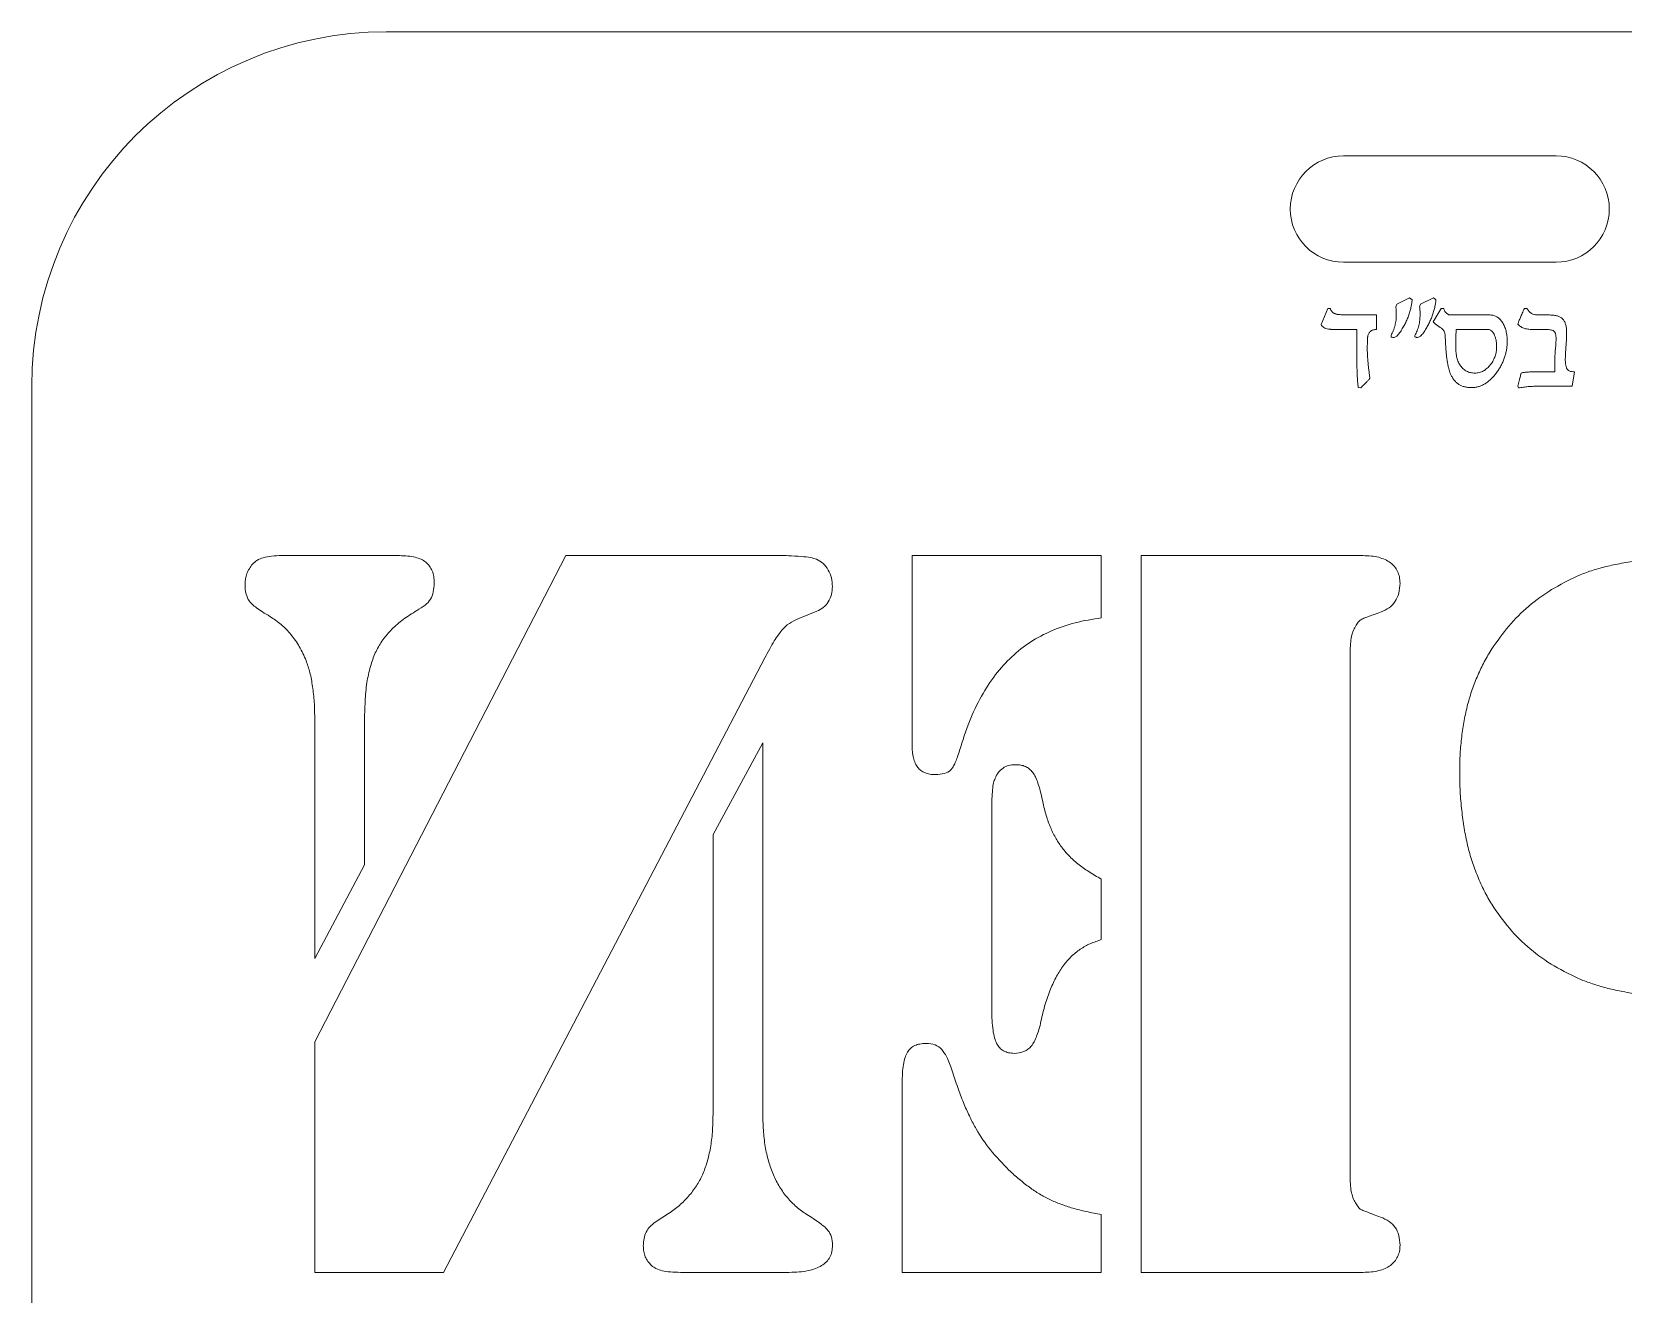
# Model space of a CAD drawing. Header units: inches. Extents: x -4 to 0, y -0.57 to 2.5.
# Drawn here: x -4 to -1.755, y 0.719 to 2.5 of the extents above; entities that cross this region are included whole.
import ezdxf

# ---------------------------------------------------------------- set-up
doc = ezdxf.new("R2010")
doc.units = ezdxf.units.IN
doc.header["$MEASUREMENT"] = 0

msp = doc.modelspace()

# ---------------------------------------------------------------- linework, layer by layer
at = {"color": 1, "linetype": 'Continuous', "lineweight": 5}
for p, q in [((-0.5, 2.5), (-3.5, 2.5)), ((-1.85, 2.325), (-2.15, 2.325)), ((-2.15, 2.175), (-1.85, 2.175)), ((-4, 2), (-4, 0.5)), ((-3.4816, 1.7611), (-3.6475, 1.7611)), ((-3.247, 1.7611), (-3.601, 1.075)), ((-2.9559, 1.7611), (-3.247, 1.7611)), ((-2.4915, 1.7611), (-2.7584, 1.7611)), ((-2.7584, 1.7611), (-2.7584, 1.495)), ((-2.4915, 1.6732), (-2.4915, 1.7611)), ((-2.4354, 1.7611), (-2.4354, 0.75)), ((-2.1224, 1.7611), (-2.4354, 1.7611)), ((-2.9181, 1.6723), (-2.8927, 1.6826)), ((-3.4193, 0.75), (-2.9662, 1.6168)), ((-2.1404, 0.8841), (-2.1404, 1.6244)), ((-3.601, 1.5294), (-3.601, 1.1928)), ((-3.5308, 1.3249), (-3.5308, 1.5294)), ((-2.969, 1.4972), (-3.0392, 1.3675)), ((-2.969, 0.9725), (-2.969, 1.4972)), ((-2.646, 1.4022), (-2.646, 1.1215)), ((-3.0392, 1.3675), (-3.0392, 0.9725)), ((-3.601, 1.1928), (-3.5308, 1.3249)), ((-2.4915, 1.2194), (-2.4915, 1.3047)), ((-3.601, 1.075), (-3.601, 0.75)), ((-2.7724, 1.0171), (-2.7724, 0.75)), ((-3.1018, 0.8332), (-3.1209, 0.8207)), ((-2.4915, 0.75), (-2.4915, 0.8316)), ((-3.601, 0.75), (-3.4193, 0.75)), ((-3.0851, 0.75), (-2.9317, 0.75)), ((-2.7724, 0.75), (-2.4915, 0.75)), ((-2.4354, 0.75), (-2.1224, 0.75))]:
    msp.add_line(p, q, dxfattribs=at)
at = {"color": 2, "linetype": 'Continuous', "lineweight": 5}
for p, q in [((-2.0761, 2.1119), (-2.0746, 2.1158)), ((-2.0746, 2.1158), (-2.0568, 2.1248)), ((-2.0425, 2.1119), (-2.0411, 2.1158)), ((-2.0411, 2.1158), (-2.0232, 2.1248)), ((-2.1816, 2.0871), (-2.1722, 2.1099)), ((-2.1722, 2.1099), (-2.1685, 2.1099)), ((-2.1373, 2.1006), (-2.1033, 2.1006)), ((-2.1033, 2.1006), (-2.1033, 2.0801)), ((-2.0233, 2.0908), (-2.0121, 2.1099)), ((-2.0121, 2.1099), (-2.0084, 2.1099)), ((-1.9992, 2.1006), (-1.9431, 2.1006)), ((-1.8948, 2.1099), (-1.8911, 2.1099)), ((-1.8753, 2.1006), (-1.8592, 2.1006)), ((-2.1313, 2.0801), (-2.1572, 2.0801)), ((-2.1313, 2.0557), (-2.1313, 2.0801)), ((-2.0829, 2.0697), (-2.0829, 2.0717)), ((-2.0493, 2.0697), (-2.0493, 2.0717)), ((-2.0059, 2.0609), (-2.0065, 2.0725)), ((-1.9459, 2.0801), (-1.9908, 2.0801)), ((-1.8665, 2.0801), (-1.8833, 2.0801)), ((-1.8749, 2.0205), (-1.852, 2.0205)), ((-1.852, 2.0205), (-1.852, 2.0365)), ((-1.824, 2.0205), (-1.8273, 2)), ((-2.1255, 1.998), (-2.1291, 1.9981)), ((-1.9033, 1.9977), (-1.9041, 2)), ((-1.8273, 2), (-1.8772, 2))]:
    msp.add_line(p, q, dxfattribs=at)
at = {"color": 1, "linetype": 'Continuous', "lineweight": 5}
for centre, radius, start, end in [((-3.5, 2), 0.5, 90, 180), ((-2.15, 2.25), 0.075, 90, 270), ((-1.85, 2.25), 0.075, 270, 90)]:
    msp.add_arc(centre, radius, start, end, dxfattribs=at)
at = {"color": 2, "linetype": 'Continuous', "lineweight": 5}
for points, knots in [([(-2.0754, 2.101), (-2.0754, 2.1022), (-2.0754, 2.1043), (-2.0756, 2.1072), (-2.0757, 2.1097), (-2.076, 2.1112), (-2.0761, 2.1119)], [0, 0, 0, 0, 0.309251, 0.578833, 0.808856, 1, 1, 1, 1]), ([(-2.0531, 2.1221), (-2.0533, 2.12), (-2.0538, 2.1159), (-2.055, 2.1098), (-2.0567, 2.1037), (-2.0588, 2.0976), (-2.0613, 2.0916), (-2.0644, 2.0857), (-2.0678, 2.0798), (-2.0704, 2.0759), (-2.0717, 2.074)], [0, 0, 0, 0, 0.119203, 0.238655, 0.358949, 0.48172, 0.606666, 0.734133, 0.865101, 1, 1, 1, 1]), ([(-2.0568, 2.1248), (-2.0566, 2.1246), (-2.0561, 2.1242), (-2.0553, 2.1236), (-2.0542, 2.1229), (-2.0535, 2.1224), (-2.0531, 2.1221)], [0, 0, 0, 0, 0.180496, 0.406457, 0.677898, 1, 1, 1, 1]), ([(-2.0419, 2.101), (-2.0419, 2.1022), (-2.0419, 2.1043), (-2.042, 2.1072), (-2.0422, 2.1097), (-2.0424, 2.1112), (-2.0425, 2.1119)], [0, 0, 0, 0, 0.30946, 0.579104, 0.809081, 1, 1, 1, 1]), ([(-2.0196, 2.1221), (-2.0198, 2.12), (-2.0202, 2.1159), (-2.0215, 2.1098), (-2.0232, 2.1037), (-2.0253, 2.0976), (-2.0279, 2.0916), (-2.0308, 2.0857), (-2.0343, 2.0798), (-2.0369, 2.0759), (-2.0382, 2.074)], [0, 0, 0, 0, 0.119215, 0.238679, 0.359135, 0.481918, 0.606877, 0.734106, 0.865087, 1, 1, 1, 1]), ([(-2.0232, 2.1248), (-2.0227, 2.1244), (-2.0215, 2.1235), (-2.0203, 2.1226), (-2.0196, 2.1221)], [0, 0, 0, 0, 0.4045984, 1, 1, 1, 1]), ([(-2.1685, 2.1099), (-2.1684, 2.1093), (-2.1681, 2.1083), (-2.1674, 2.1069), (-2.1666, 2.1057), (-2.1656, 2.1046), (-2.1644, 2.1036), (-2.1631, 2.1028), (-2.1616, 2.1022), (-2.1606, 2.1019), (-2.16, 2.1017)], [0, 0, 0, 0, 0.130421, 0.255139, 0.375375, 0.493119, 0.612828, 0.735795, 0.862868, 1, 1, 1, 1]), ([(-2.16, 2.1017), (-2.1596, 2.1016), (-2.1585, 2.1014), (-2.1567, 2.1012), (-2.1545, 2.101), (-2.1518, 2.1008), (-2.1488, 2.1007), (-2.1453, 2.1006), (-2.1414, 2.1006), (-2.1387, 2.1006), (-2.1373, 2.1006)], [0, 0, 0, 0, 0.062603, 0.142423, 0.241143, 0.356312, 0.490476, 0.642466, 0.812303, 1, 1, 1, 1]), ([(-2.0829, 2.0717), (-2.0823, 2.0728), (-2.0811, 2.075), (-2.0796, 2.0784), (-2.0783, 2.0819), (-2.0772, 2.0855), (-2.0764, 2.0893), (-2.0758, 2.0931), (-2.0755, 2.0971), (-2.0754, 2.0997), (-2.0754, 2.101)], [0, 0, 0, 0, 0.122358, 0.243966, 0.366254, 0.488892, 0.61334, 0.740145, 0.868873, 1, 1, 1, 1]), ([(-2.0493, 2.0717), (-2.0487, 2.0728), (-2.0476, 2.075), (-2.046, 2.0784), (-2.0448, 2.0819), (-2.0437, 2.0855), (-2.0429, 2.0893), (-2.0423, 2.0931), (-2.042, 2.0971), (-2.0419, 2.0997), (-2.0419, 2.101)], [0, 0, 0, 0, 0.122358, 0.243966, 0.366254, 0.488892, 0.61334, 0.740145, 0.868873, 1, 1, 1, 1]), ([(-2.0175, 2.0857), (-2.0181, 2.0861), (-2.0193, 2.0869), (-2.0208, 2.0882), (-2.0222, 2.0894), (-2.0229, 2.0904), (-2.0233, 2.0908)], [0, 0, 0, 0, 0.286289, 0.5458, 0.782954, 1, 1, 1, 1]), ([(-2.0084, 2.1099), (-2.0083, 2.1092), (-2.0081, 2.108), (-2.0073, 2.1062), (-2.0062, 2.1045), (-2.0052, 2.1036), (-2.0047, 2.1031)], [0, 0, 0, 0, 0.239985, 0.479546, 0.728968, 1, 1, 1, 1]), ([(-2.0047, 2.1031), (-2.0042, 2.1027), (-2.0033, 2.102), (-2.0019, 2.1012), (-2.0005, 2.1007), (-1.9996, 2.1006), (-1.9992, 2.1006)], [0, 0, 0, 0, 0.296959, 0.559723, 0.790018, 1, 1, 1, 1]), ([(-1.9431, 2.1006), (-1.9423, 2.1005), (-1.9406, 2.1005), (-1.9381, 2.0999), (-1.9357, 2.0991), (-1.9334, 2.0979), (-1.9313, 2.0964), (-1.9293, 2.0946), (-1.9274, 2.0924), (-1.9257, 2.0899), (-1.9241, 2.0872), (-1.9228, 2.0843), (-1.9216, 2.0813), (-1.9206, 2.078), (-1.9199, 2.0746), (-1.9194, 2.071), (-1.9191, 2.0673), (-1.919, 2.0647), (-1.919, 2.0634)], [0, 0, 0, 0, 0.052939, 0.103802, 0.154665, 0.206161, 0.258525, 0.313539, 0.371993, 0.43374, 0.498375, 0.563414, 0.630097, 0.698823, 0.769827, 0.843602, 0.920439, 1, 1, 1, 1]), ([(-1.9041, 2.0878), (-1.9038, 2.0885), (-1.9033, 2.0899), (-1.9024, 2.0921), (-1.9014, 2.0945), (-1.9003, 2.0972), (-1.8991, 2.1), (-1.8977, 2.1031), (-1.8963, 2.1064), (-1.8953, 2.1087), (-1.8948, 2.1099)], [0, 0, 0, 0, 0.089018, 0.188882, 0.298011, 0.417994, 0.547718, 0.688307, 0.839278, 1, 1, 1, 1]), ([(-1.8833, 2.0801), (-1.8844, 2.0801), (-1.8867, 2.0801), (-1.89, 2.0805), (-1.893, 2.0811), (-1.8957, 2.082), (-1.8983, 2.083), (-1.9005, 2.0844), (-1.9025, 2.0859), (-1.9036, 2.0872), (-1.9041, 2.0878)], [0, 0, 0, 0, 0.153145, 0.295772, 0.428744, 0.553181, 0.670448, 0.782824, 0.891677, 1, 1, 1, 1]), ([(-1.8911, 2.1099), (-1.8907, 2.1091), (-1.8899, 2.1077), (-1.8884, 2.1058), (-1.8867, 2.1041), (-1.8848, 2.1028), (-1.8827, 2.1018), (-1.8804, 2.1011), (-1.8779, 2.1006), (-1.8762, 2.1006), (-1.8753, 2.1006)], [0, 0, 0, 0, 0.130653, 0.254792, 0.373807, 0.491362, 0.610301, 0.733372, 0.863062, 1, 1, 1, 1]), ([(-1.8592, 2.1006), (-1.8582, 2.1005), (-1.8562, 2.1005), (-1.8533, 2.1003), (-1.8507, 2.0998), (-1.8483, 2.0993), (-1.8462, 2.0985), (-1.8442, 2.0976), (-1.8425, 2.0966), (-1.8415, 2.0957), (-1.8411, 2.0953)], [0, 0, 0, 0, 0.159252, 0.306915, 0.44394, 0.570348, 0.688139, 0.797645, 0.900962, 1, 1, 1, 1]), ([(-1.8411, 2.0953), (-1.8406, 2.0948), (-1.8396, 2.0937), (-1.8384, 2.0919), (-1.8374, 2.0898), (-1.8366, 2.0874), (-1.836, 2.0848), (-1.8356, 2.082), (-1.8352, 2.0789), (-1.8352, 2.0767), (-1.8352, 2.0756)], [0, 0, 0, 0, 0.097823, 0.201623, 0.310332, 0.427842, 0.554445, 0.691353, 0.839757, 1, 1, 1, 1]), ([(-2.1712, 2.0807), (-2.1724, 2.0809), (-2.1747, 2.0814), (-2.1776, 2.0828), (-2.18, 2.0846), (-2.1811, 2.0863), (-2.1816, 2.0871)], [0, 0, 0, 0, 0.290029, 0.542531, 0.775002, 1, 1, 1, 1]), ([(-2.1572, 2.0801), (-2.1581, 2.0801), (-2.1597, 2.0801), (-2.162, 2.0801), (-2.1641, 2.0802), (-2.166, 2.0802), (-2.1676, 2.0803), (-2.169, 2.0804), (-2.1702, 2.0805), (-2.1709, 2.0806), (-2.1712, 2.0807)], [0, 0, 0, 0, 0.182262, 0.347968, 0.497149, 0.629768, 0.747988, 0.847598, 0.932919, 1, 1, 1, 1]), ([(-2.1155, 2.0716), (-2.1155, 2.0712), (-2.1157, 2.0705), (-2.1159, 2.0691), (-2.116, 2.0675), (-2.1162, 2.0655), (-2.1162, 2.0632), (-2.1163, 2.0606), (-2.1163, 2.0576), (-2.1164, 2.0556), (-2.1164, 2.0545)], [0, 0, 0, 0, 0.060523, 0.139422, 0.236445, 0.352061, 0.486115, 0.638809, 0.810079, 1, 1, 1, 1]), ([(-2.1033, 2.0801), (-2.1041, 2.08), (-2.1056, 2.08), (-2.1077, 2.0796), (-2.1096, 2.079), (-2.1113, 2.078), (-2.1127, 2.0768), (-2.1139, 2.0753), (-2.1148, 2.0735), (-2.1152, 2.0722), (-2.1155, 2.0716)], [0, 0, 0, 0, 0.14495, 0.277256, 0.400236, 0.515305, 0.630841, 0.746631, 0.869598, 1, 1, 1, 1]), ([(-2.0794, 2.0689), (-2.08, 2.0689), (-2.0812, 2.069), (-2.0823, 2.0695), (-2.0829, 2.0697)], [0, 0, 0, 0, 0.504078, 1, 1, 1, 1]), ([(-2.0717, 2.074), (-2.0724, 2.0732), (-2.0736, 2.0718), (-2.0756, 2.0702), (-2.0775, 2.0691), (-2.0788, 2.069), (-2.0794, 2.0689)], [0, 0, 0, 0, 0.322249, 0.587687, 0.810524, 1, 1, 1, 1]), ([(-2.0459, 2.0689), (-2.0465, 2.0689), (-2.0477, 2.069), (-2.0488, 2.0695), (-2.0493, 2.0697)], [0, 0, 0, 0, 0.4919776, 1, 1, 1, 1]), ([(-2.0382, 2.074), (-2.0389, 2.0732), (-2.0401, 2.0718), (-2.0421, 2.0702), (-2.044, 2.0691), (-2.0453, 2.069), (-2.0459, 2.0689)], [0, 0, 0, 0, 0.3236666, 0.5885489, 0.8109198, 1, 1, 1, 1]), ([(-2.0109, 2.0812), (-2.012, 2.082), (-2.0142, 2.0835), (-2.0164, 2.0849), (-2.0175, 2.0857)], [0, 0, 0, 0, 0.497996, 1, 1, 1, 1]), ([(-2.0065, 2.0725), (-2.0067, 2.0734), (-2.007, 2.0752), (-2.008, 2.0777), (-2.0092, 2.0797), (-2.0104, 2.0807), (-2.0109, 2.0812)], [0, 0, 0, 0, 0.285945, 0.542073, 0.777748, 1, 1, 1, 1]), ([(-1.9908, 2.0801), (-1.9909, 2.0793), (-1.991, 2.0777), (-1.9912, 2.0752), (-1.9913, 2.0724), (-1.9914, 2.0694), (-1.9915, 2.0662), (-1.9916, 2.0627), (-1.9916, 2.059), (-1.9916, 2.0564), (-1.9916, 2.0551)], [0, 0, 0, 0, 0.092464, 0.194061, 0.304971, 0.425145, 0.554603, 0.69336, 0.842609, 1, 1, 1, 1]), ([(-1.9376, 2.0733), (-1.9381, 2.0744), (-1.9392, 2.0762), (-1.9412, 2.0784), (-1.9434, 2.0798), (-1.9451, 2.08), (-1.9459, 2.0801)], [0, 0, 0, 0, 0.308883, 0.565862, 0.789259, 1, 1, 1, 1]), ([(-1.9339, 2.0553), (-1.9339, 2.0571), (-1.934, 2.0604), (-1.9347, 2.0652), (-1.9358, 2.0695), (-1.937, 2.0721), (-1.9376, 2.0733)], [0, 0, 0, 0, 0.282688, 0.5409587, 0.7799789, 1, 1, 1, 1]), ([(-1.8548, 2.0788), (-1.8554, 2.079), (-1.8567, 2.0795), (-1.8593, 2.0798), (-1.8626, 2.08), (-1.8651, 2.0801), (-1.8665, 2.0801)], [0, 0, 0, 0, 0.1515616, 0.3668112, 0.6491274, 1, 1, 1, 1]), ([(-1.8501, 2.0682), (-1.8501, 2.0688), (-1.8502, 2.0701), (-1.8503, 2.0719), (-1.8507, 2.0735), (-1.8512, 2.075), (-1.8519, 2.0762), (-1.8527, 2.0773), (-1.8537, 2.0781), (-1.8545, 2.0786), (-1.8548, 2.0788)], [0, 0, 0, 0, 0.161597, 0.309728, 0.446215, 0.570147, 0.683833, 0.790246, 0.894545, 1, 1, 1, 1]), ([(-1.851, 2.0523), (-1.8509, 2.0538), (-1.8506, 2.0567), (-1.8503, 2.0608), (-1.8501, 2.0646), (-1.8501, 2.067), (-1.8501, 2.0682)], [0, 0, 0, 0, 0.281316, 0.541964, 0.782078, 1, 1, 1, 1]), ([(-1.8352, 2.0756), (-1.8352, 2.0743), (-1.8352, 2.0716), (-1.8354, 2.0671), (-1.8357, 2.0619), (-1.8361, 2.0562), (-1.8365, 2.0505), (-1.8368, 2.0455), (-1.837, 2.0413), (-1.8371, 2.0388), (-1.8371, 2.0377)], [0, 0, 0, 0, 0.0981867, 0.2163927, 0.3538979, 0.5122622, 0.668331, 0.8020074, 0.9125497, 1, 1, 1, 1]), ([(-2.1291, 1.9981), (-2.1293, 1.9995), (-2.1297, 2.0026), (-2.1301, 2.0076), (-2.1305, 2.0136), (-2.1307, 2.0203), (-2.131, 2.0279), (-2.1311, 2.0364), (-2.1313, 2.0458), (-2.1313, 2.0523), (-2.1313, 2.0557)], [0, 0, 0, 0, 0.073271, 0.160945, 0.263649, 0.381398, 0.513742, 0.660697, 0.822781, 1, 1, 1, 1]), ([(-2.1164, 2.0545), (-2.1164, 2.053), (-2.1163, 2.0499), (-2.1162, 2.0452), (-2.1159, 2.0402), (-2.1155, 2.035), (-2.1149, 2.0294), (-2.1143, 2.0236), (-2.1135, 2.0175), (-2.113, 2.0133), (-2.1127, 2.0112)], [0, 0, 0, 0, 0.102374, 0.210834, 0.325438, 0.446898, 0.575253, 0.710536, 0.852109, 1, 1, 1, 1]), ([(-1.9985, 2.0163), (-1.999, 2.0175), (-2.0001, 2.0201), (-2.0013, 2.0242), (-2.0025, 2.029), (-2.0034, 2.0343), (-2.0043, 2.0401), (-2.005, 2.0466), (-2.0056, 2.0535), (-2.0058, 2.0584), (-2.0059, 2.0609)], [0, 0, 0, 0, 0.085372, 0.181363, 0.288056, 0.406608, 0.537369, 0.679072, 0.833279, 1, 1, 1, 1]), ([(-1.9916, 2.0551), (-1.9916, 2.0538), (-1.9915, 2.0512), (-1.9913, 2.0473), (-1.9907, 2.0437), (-1.99, 2.0403), (-1.9891, 2.0371), (-1.988, 2.0342), (-1.9866, 2.0314), (-1.9855, 2.0297), (-1.985, 2.0289)], [0, 0, 0, 0, 0.147406, 0.286675, 0.419497, 0.546322, 0.666742, 0.78151, 0.892915, 1, 1, 1, 1]), ([(-1.9424, 2.0308), (-1.9417, 2.0317), (-1.9403, 2.0336), (-1.9386, 2.0365), (-1.9372, 2.0395), (-1.936, 2.0425), (-1.935, 2.0456), (-1.9344, 2.0488), (-1.934, 2.052), (-1.9339, 2.0542), (-1.9339, 2.0553)], [0, 0, 0, 0, 0.130337, 0.258086, 0.38307, 0.507092, 0.628918, 0.751487, 0.87445, 1, 1, 1, 1]), ([(-1.919, 2.0634), (-1.919, 2.0615), (-1.9191, 2.0577), (-1.9198, 2.052), (-1.921, 2.0464), (-1.9226, 2.0408), (-1.9247, 2.0354), (-1.9271, 2.0301), (-1.9301, 2.0248), (-1.9324, 2.0215), (-1.9336, 2.0198)], [0, 0, 0, 0, 0.123217, 0.2459262, 0.3678753, 0.4900983, 0.6138929, 0.7396213, 0.8677258, 1, 1, 1, 1]), ([(-1.852, 2.0365), (-1.8519, 2.0376), (-1.8519, 2.0398), (-1.8517, 2.0434), (-1.8514, 2.0477), (-1.8512, 2.0507), (-1.851, 2.0523)], [0, 0, 0, 0, 0.193372, 0.423799, 0.693259, 1, 1, 1, 1]), ([(-1.985, 2.0289), (-1.9844, 2.0281), (-1.9832, 2.0265), (-1.9811, 2.0244), (-1.9788, 2.0226), (-1.9763, 2.0212), (-1.9737, 2.02), (-1.9708, 2.0192), (-1.9678, 2.0187), (-1.9657, 2.0187), (-1.9646, 2.0186)], [0, 0, 0, 0, 0.1289983, 0.2527298, 0.3738935, 0.4928876, 0.612909, 0.7364468, 0.8652011, 1, 1, 1, 1]), ([(-1.9646, 2.0186), (-1.9636, 2.0187), (-1.9615, 2.0187), (-1.9584, 2.0193), (-1.9554, 2.0203), (-1.9525, 2.0216), (-1.9498, 2.0233), (-1.9472, 2.0255), (-1.9447, 2.0279), (-1.9431, 2.0298), (-1.9424, 2.0308)], [0, 0, 0, 0, 0.121665, 0.239448, 0.357782, 0.47728, 0.598262, 0.725483, 0.858954, 1, 1, 1, 1]), ([(-1.8993, 2.0186), (-1.8988, 2.0188), (-1.8977, 2.0191), (-1.8958, 2.0195), (-1.8934, 2.0198), (-1.8906, 2.02), (-1.8873, 2.0202), (-1.8836, 2.0204), (-1.8794, 2.0205), (-1.8765, 2.0205), (-1.8749, 2.0205)], [0, 0, 0, 0, 0.062072, 0.14206, 0.23926, 0.355097, 0.488535, 0.640854, 0.810931, 1, 1, 1, 1]), ([(-1.8371, 2.0377), (-1.8371, 2.0368), (-1.837, 2.035), (-1.8369, 2.0325), (-1.8366, 2.0303), (-1.8361, 2.0282), (-1.8356, 2.0265), (-1.8349, 2.025), (-1.8341, 2.0237), (-1.8335, 2.023), (-1.8331, 2.0227)], [0, 0, 0, 0, 0.172233, 0.330154, 0.474452, 0.602012, 0.717302, 0.82146, 0.91447, 1, 1, 1, 1]), ([(-1.8331, 2.0227), (-1.8327, 2.0223), (-1.8316, 2.0216), (-1.8295, 2.0209), (-1.827, 2.0206), (-1.8251, 2.0205), (-1.824, 2.0205)], [0, 0, 0, 0, 0.182536, 0.405129, 0.673623, 1, 1, 1, 1]), ([(-2.1127, 2.0112), (-2.1129, 2.0109), (-2.1135, 2.0102), (-2.1145, 2.0091), (-2.1157, 2.0078), (-2.1172, 2.0063), (-2.1189, 2.0045), (-2.1209, 2.0025), (-2.1231, 2.0003), (-2.1247, 1.9988), (-2.1255, 1.998)], [0, 0, 0, 0, 0.061677, 0.14221, 0.241661, 0.356696, 0.49073, 0.642613, 0.812366, 1, 1, 1, 1]), ([(-1.9696, 1.9981), (-1.9712, 1.9982), (-1.9745, 1.9983), (-1.9791, 1.9991), (-1.9834, 2.0006), (-1.9872, 2.0026), (-1.9907, 2.0052), (-1.9937, 2.0084), (-1.9964, 2.0121), (-1.9978, 2.0149), (-1.9985, 2.0163)], [0, 0, 0, 0, 0.137715, 0.266117, 0.3877, 0.505677, 0.623337, 0.743181, 0.868064, 1, 1, 1, 1]), ([(-1.9336, 2.0198), (-1.9349, 2.0181), (-1.9374, 2.0148), (-1.9415, 2.0103), (-1.9458, 2.0066), (-1.9502, 2.0035), (-1.9548, 2.0011), (-1.9596, 1.9994), (-1.9645, 1.9983), (-1.9679, 1.9982), (-1.9696, 1.9981)], [0, 0, 0, 0, 0.147139, 0.284785, 0.414651, 0.537188, 0.655483, 0.770126, 0.884461, 1, 1, 1, 1]), ([(-1.9041, 2), (-1.904, 2.0005), (-1.9036, 2.0016), (-1.9032, 2.0034), (-1.9027, 2.0055), (-1.9021, 2.0077), (-1.9014, 2.0101), (-1.9008, 2.0128), (-1.9, 2.0156), (-1.8995, 2.0176), (-1.8993, 2.0186)], [0, 0, 0, 0, 0.084763, 0.181606, 0.289455, 0.408313, 0.539641, 0.6816, 0.834564, 1, 1, 1, 1]), ([(-1.8772, 2), (-1.8792, 2), (-1.8833, 1.9999), (-1.8897, 1.9995), (-1.8964, 1.9987), (-1.901, 1.9981), (-1.9033, 1.9977)], [0, 0, 0, 0, 0.227537, 0.468823, 0.72664, 1, 1, 1, 1])]:
    msp.add_open_spline(points, degree=3, knots=knots, dxfattribs=at)
at = {"color": 1, "linetype": 'Continuous', "lineweight": 5}
for points, knots in [([(-3.6475, 1.7611), (-3.6523, 1.7611), (-3.6611, 1.761), (-3.6728, 1.7586), (-3.6824, 1.7551), (-3.6867, 1.751), (-3.6888, 1.7491)], [0, 0, 0, 0, 0.323271, 0.597058, 0.812985, 1, 1, 1, 1]), ([(-3.4325, 1.7221), (-3.4326, 1.7252), (-3.4327, 1.7312), (-3.4349, 1.7395), (-3.4388, 1.7463), (-3.444, 1.7521), (-3.451, 1.7563), (-3.4597, 1.7591), (-3.4701, 1.7608), (-3.4776, 1.761), (-3.4816, 1.7611)], [0, 0, 0, 0, 0.130952, 0.247391, 0.352147, 0.455349, 0.565809, 0.687822, 0.832662, 1, 1, 1, 1]), ([(-2.8931, 1.7559), (-2.8959, 1.7568), (-2.9028, 1.7591), (-2.9163, 1.7599), (-2.9344, 1.7613), (-2.9482, 1.7612), (-2.9559, 1.7611)], [0, 0, 0, 0, 0.137303, 0.34696, 0.635555, 1, 1, 1, 1]), ([(-2.8707, 1.7175), (-2.871, 1.7216), (-2.8716, 1.7297), (-2.8764, 1.7408), (-2.8833, 1.7504), (-2.8899, 1.7541), (-2.8931, 1.7559)], [0, 0, 0, 0, 0.260173, 0.518988, 0.769634, 1, 1, 1, 1]), ([(-2.0702, 1.7221), (-2.0704, 1.7251), (-2.0706, 1.7309), (-2.0735, 1.7388), (-2.0776, 1.7459), (-2.0838, 1.7514), (-2.0914, 1.7558), (-2.1005, 1.7591), (-2.111, 1.7608), (-2.1185, 1.761), (-2.1224, 1.7611)], [0, 0, 0, 0, 0.122525, 0.232574, 0.340718, 0.450162, 0.567487, 0.697338, 0.83914, 1, 1, 1, 1]), ([(-1.6158, 1.7611), (-1.627, 1.7611), (-1.6486, 1.7609), (-1.6798, 1.7597), (-1.7088, 1.7571), (-1.7355, 1.7543), (-1.76, 1.75), (-1.7822, 1.7453), (-1.8022, 1.7395), (-1.8145, 1.7345), (-1.8203, 1.7322)], [0, 0, 0, 0, 0.16156, 0.311625, 0.451482, 0.581142, 0.700046, 0.809188, 0.909411, 1, 1, 1, 1]), ([(-3.6888, 1.7491), (-3.6918, 1.7449), (-3.698, 1.7363), (-3.6989, 1.7258), (-3.6993, 1.7206)], [0, 0, 0, 0, 0.496277, 1, 1, 1, 1]), ([(-1.8203, 1.7322), (-1.8325, 1.7262), (-1.8566, 1.7142), (-1.8892, 1.6906), (-1.9176, 1.6623), (-1.933, 1.6405), (-1.9408, 1.6295)], [0, 0, 0, 0, 0.253791, 0.501545, 0.749008, 1, 1, 1, 1]), ([(-3.6993, 1.7206), (-3.6991, 1.7159), (-3.6988, 1.7076), (-3.6945, 1.698), (-3.6889, 1.6919), (-3.6824, 1.6872), (-3.6743, 1.6812), (-3.6677, 1.6774), (-3.6642, 1.6754)], [0, 0, 0, 0, 0.227801, 0.406264, 0.502963, 0.630934, 0.79846, 1, 1, 1, 1]), ([(-3.457, 1.6837), (-3.4529, 1.686), (-3.4456, 1.6902), (-3.4372, 1.6992), (-3.4331, 1.7102), (-3.4327, 1.718), (-3.4325, 1.7221)], [0, 0, 0, 0, 0.291103, 0.521768, 0.745223, 1, 1, 1, 1]), ([(-2.8927, 1.6826), (-2.8895, 1.6842), (-2.8831, 1.6873), (-2.8761, 1.6959), (-2.8716, 1.7062), (-2.871, 1.7137), (-2.8707, 1.7175)], [0, 0, 0, 0, 0.238754, 0.484596, 0.741293, 1, 1, 1, 1]), ([(-2.0976, 1.6815), (-2.0934, 1.6833), (-2.0854, 1.6866), (-2.0764, 1.6963), (-2.0711, 1.7084), (-2.0705, 1.7173), (-2.0702, 1.7221)], [0, 0, 0, 0, 0.257518, 0.493628, 0.730878, 1, 1, 1, 1]), ([(-3.5308, 1.5294), (-3.5305, 1.5394), (-3.5301, 1.558), (-3.5275, 1.5842), (-3.5223, 1.6066), (-3.5152, 1.626), (-3.5052, 1.6427), (-3.4921, 1.6579), (-3.476, 1.6718), (-3.4635, 1.6796), (-3.457, 1.6837)], [0, 0, 0, 0, 0.1647729, 0.3085056, 0.4353744, 0.5442071, 0.648444, 0.7566553, 0.873403, 1, 1, 1, 1]), ([(-3.6642, 1.6754), (-3.6588, 1.6717), (-3.6478, 1.6644), (-3.634, 1.6498), (-3.6219, 1.6327), (-3.6161, 1.6197), (-3.6131, 1.613)], [0, 0, 0, 0, 0.23775, 0.480067, 0.731826, 1, 1, 1, 1]), ([(-2.9662, 1.6168), (-2.9638, 1.6211), (-2.9595, 1.6291), (-2.9533, 1.6401), (-2.9475, 1.6487), (-2.941, 1.6575), (-2.9318, 1.6664), (-2.9227, 1.6703), (-2.9181, 1.6723)], [0, 0, 0, 0, 0.195606, 0.364057, 0.500656, 0.610823, 0.800589, 1, 1, 1, 1]), ([(-2.6914, 1.4864), (-2.6871, 1.5001), (-2.6787, 1.5264), (-2.6617, 1.5623), (-2.6418, 1.5932), (-2.6185, 1.619), (-2.5921, 1.6402), (-2.5616, 1.6559), (-2.5279, 1.6676), (-2.5039, 1.6713), (-2.4915, 1.6732)], [0, 0, 0, 0, 0.147423, 0.281854, 0.40637, 0.522576, 0.636231, 0.751562, 0.871963, 1, 1, 1, 1]), ([(-2.1404, 1.6244), (-2.1404, 1.6285), (-2.1403, 1.6362), (-2.1388, 1.6467), (-2.1363, 1.6557), (-2.1334, 1.6605), (-2.1321, 1.6628)], [0, 0, 0, 0, 0.308595, 0.575733, 0.800448, 1, 1, 1, 1]), ([(-2.1321, 1.6628), (-2.1309, 1.6648), (-2.1288, 1.6681), (-2.1248, 1.6713), (-2.1203, 1.673), (-2.115, 1.6752), (-2.1071, 1.6781), (-2.1011, 1.6803), (-2.0976, 1.6815)], [0, 0, 0, 0, 0.168262, 0.292814, 0.376009, 0.523078, 0.727009, 1, 1, 1, 1]), ([(-1.9408, 1.6295), (-1.9444, 1.6235), (-1.9516, 1.6114), (-1.9607, 1.5922), (-1.9688, 1.5721), (-1.9751, 1.5508), (-1.9799, 1.5286), (-1.9834, 1.5054), (-1.9857, 1.4813), (-1.9859, 1.4648), (-1.986, 1.4564)], [0, 0, 0, 0, 0.115984, 0.232848, 0.35123, 0.473701, 0.598743, 0.727226, 0.86084, 1, 1, 1, 1]), ([(-3.6131, 1.613), (-3.6112, 1.6074), (-3.6071, 1.5956), (-3.6038, 1.5758), (-3.6012, 1.5536), (-3.601, 1.5378), (-3.601, 1.5294)], [0, 0, 0, 0, 0.208461, 0.442654, 0.705248, 1, 1, 1, 1]), ([(-2.7584, 1.495), (-2.7583, 1.4915), (-2.7582, 1.485), (-2.7566, 1.476), (-2.7544, 1.4684), (-2.7508, 1.4622), (-2.746, 1.4576), (-2.74, 1.4545), (-2.733, 1.4525), (-2.728, 1.4523), (-2.7252, 1.4522)], [0, 0, 0, 0, 0.169339, 0.312476, 0.438437, 0.549063, 0.651283, 0.755371, 0.869153, 1, 1, 1, 1]), ([(-2.7252, 1.4522), (-2.721, 1.4525), (-2.7135, 1.453), (-2.7046, 1.4573), (-2.7003, 1.4634), (-2.6972, 1.4696), (-2.6943, 1.4774), (-2.6924, 1.4833), (-2.6914, 1.4864)], [0, 0, 0, 0, 0.2373833, 0.4256564, 0.5287613, 0.6541939, 0.8134969, 1, 1, 1, 1]), ([(-2.6127, 1.4662), (-2.6159, 1.4661), (-2.6221, 1.4659), (-2.6304, 1.4617), (-2.6372, 1.4556), (-2.64, 1.45), (-2.6414, 1.4471)], [0, 0, 0, 0, 0.264176, 0.501679, 0.738056, 1, 1, 1, 1]), ([(-2.5747, 1.4162), (-2.5756, 1.4206), (-2.5771, 1.4287), (-2.5806, 1.4396), (-2.5838, 1.4484), (-2.5879, 1.4553), (-2.5929, 1.4602), (-2.5986, 1.464), (-2.6054, 1.4659), (-2.6102, 1.4661), (-2.6127, 1.4662)], [0, 0, 0, 0, 0.194219, 0.356335, 0.492627, 0.600606, 0.699034, 0.792934, 0.89202, 1, 1, 1, 1]), ([(-2.6414, 1.4471), (-2.6421, 1.445), (-2.6439, 1.4397), (-2.6451, 1.4299), (-2.646, 1.4171), (-2.646, 1.4075), (-2.646, 1.4022)], [0, 0, 0, 0, 0.151295, 0.366509, 0.647342, 1, 1, 1, 1]), ([(-1.986, 1.4564), (-1.9859, 1.4471), (-1.9857, 1.4288), (-1.9834, 1.4021), (-1.9799, 1.3767), (-1.9752, 1.3526), (-1.9688, 1.3298), (-1.9608, 1.3084), (-1.9517, 1.288), (-1.9444, 1.2754), (-1.9408, 1.2692)], [0, 0, 0, 0, 0.142935, 0.280666, 0.411306, 0.537525, 0.657922, 0.775393, 0.889184, 1, 1, 1, 1]), ([(-2.4915, 1.3047), (-2.4975, 1.3082), (-2.5089, 1.3149), (-2.5245, 1.3258), (-2.5373, 1.3375), (-2.548, 1.3499), (-2.5568, 1.3638), (-2.5642, 1.3794), (-2.5704, 1.3971), (-2.5732, 1.4097), (-2.5747, 1.4162)], [0, 0, 0, 0, 0.143618, 0.274121, 0.393315, 0.503069, 0.612907, 0.732333, 0.860917, 1, 1, 1, 1]), ([(-1.9408, 1.2692), (-1.9329, 1.2576), (-1.9172, 1.2346), (-1.8871, 1.2056), (-1.853, 1.1809), (-1.8274, 1.1689), (-1.8144, 1.1628)], [0, 0, 0, 0, 0.249789, 0.495765, 0.743253, 1, 1, 1, 1]), ([(-2.5767, 1.1042), (-2.5748, 1.1123), (-2.5712, 1.1277), (-2.5637, 1.149), (-2.5552, 1.1674), (-2.5455, 1.1828), (-2.5343, 1.1957), (-2.5215, 1.2061), (-2.5072, 1.2142), (-2.4968, 1.2176), (-2.4915, 1.2194)], [0, 0, 0, 0, 0.164659, 0.313765, 0.446797, 0.56551, 0.675501, 0.783795, 0.890316, 1, 1, 1, 1]), ([(-1.8144, 1.1628), (-1.8085, 1.1606), (-1.7962, 1.156), (-1.7767, 1.1503), (-1.7552, 1.1459), (-1.732, 1.1418), (-1.7067, 1.1391), (-1.6797, 1.1369), (-1.6509, 1.1356), (-1.6311, 1.1354), (-1.6208, 1.1353)], [0, 0, 0, 0, 0.096041, 0.199546, 0.310336, 0.430359, 0.559552, 0.697311, 0.843701, 1, 1, 1, 1]), ([(-2.646, 1.1215), (-2.6459, 1.1161), (-2.6458, 1.1061), (-2.6446, 1.0925), (-2.6425, 1.0814), (-2.6395, 1.0729), (-2.6352, 1.0665), (-2.6293, 1.0621), (-2.6221, 1.0594), (-2.6168, 1.0591), (-2.614, 1.059)], [0, 0, 0, 0, 0.203556, 0.374838, 0.515048, 0.623829, 0.714612, 0.800956, 0.894932, 1, 1, 1, 1]), ([(-2.614, 1.059), (-2.6094, 1.0594), (-2.6005, 1.0603), (-2.591, 1.0675), (-2.5859, 1.0757), (-2.5826, 1.0837), (-2.5791, 1.0933), (-2.5775, 1.1003), (-2.5767, 1.1042)], [0, 0, 0, 0, 0.212476, 0.412756, 0.52652, 0.661162, 0.816809, 1, 1, 1, 1]), ([(-2.7386, 1.073), (-2.7416, 1.0728), (-2.747, 1.0725), (-2.7546, 1.0703), (-2.7608, 1.0663), (-2.7654, 1.0603), (-2.7686, 1.0525), (-2.771, 1.0427), (-2.7722, 1.0306), (-2.7723, 1.0218), (-2.7724, 1.0171)], [0, 0, 0, 0, 0.1175355, 0.2183538, 0.3132312, 0.4068387, 0.5154926, 0.6480993, 0.8098627, 1, 1, 1, 1]), ([(-2.7009, 1.0313), (-2.702, 1.0351), (-2.7042, 1.042), (-2.7082, 1.0512), (-2.7121, 1.0586), (-2.7172, 1.0658), (-2.7261, 1.072), (-2.7343, 1.0727), (-2.7386, 1.073)], [0, 0, 0, 0, 0.19326, 0.35753, 0.4926638, 0.6005123, 0.7919582, 1, 1, 1, 1]), ([(-2.6219, 0.8944), (-2.6309, 0.9036), (-2.6482, 0.9214), (-2.6655, 0.9471), (-2.677, 0.969), (-2.6853, 0.9876), (-2.6934, 1.0086), (-2.6983, 1.0235), (-2.7009, 1.0313)], [0, 0, 0, 0, 0.241793, 0.464018, 0.578779, 0.705266, 0.846416, 1, 1, 1, 1]), ([(-3.0392, 0.9725), (-3.0394, 0.9643), (-3.0396, 0.9486), (-3.0425, 0.9262), (-3.047, 0.9059), (-3.0536, 0.8879), (-3.0623, 0.8717), (-3.0734, 0.8572), (-3.0864, 0.844), (-3.0966, 0.8368), (-3.1018, 0.8332)], [0, 0, 0, 0, 0.153693, 0.294706, 0.422782, 0.541239, 0.653533, 0.767085, 0.881512, 1, 1, 1, 1]), ([(-2.9047, 0.8303), (-2.9099, 0.8337), (-2.9201, 0.8405), (-2.9332, 0.8536), (-2.9445, 0.8685), (-2.9536, 0.8856), (-2.9605, 0.9045), (-2.9656, 0.9254), (-2.9683, 0.9483), (-2.9688, 0.9642), (-2.969, 0.9725)], [0, 0, 0, 0, 0.113569, 0.224597, 0.338665, 0.45455, 0.57769, 0.707557, 0.848208, 1, 1, 1, 1]), ([(-2.4915, 0.8316), (-2.4986, 0.8329), (-2.5121, 0.8355), (-2.5312, 0.8402), (-2.5484, 0.846), (-2.5643, 0.8524), (-2.5789, 0.8605), (-2.5934, 0.8701), (-2.6078, 0.8815), (-2.6171, 0.89), (-2.6219, 0.8944)], [0, 0, 0, 0, 0.14579, 0.279477, 0.401963, 0.51484, 0.626839, 0.742943, 0.868118, 1, 1, 1, 1]), ([(-2.1321, 0.8466), (-2.1334, 0.8488), (-2.1363, 0.8536), (-2.1387, 0.8623), (-2.1403, 0.8726), (-2.1404, 0.88), (-2.1404, 0.8841)], [0, 0, 0, 0, 0.198932, 0.428524, 0.69033, 1, 1, 1, 1]), ([(-2.0976, 0.8281), (-2.1011, 0.8293), (-2.1071, 0.8315), (-2.1149, 0.8345), (-2.1204, 0.8364), (-2.1248, 0.8381), (-2.1288, 0.8413), (-2.1309, 0.8446), (-2.1321, 0.8466)], [0, 0, 0, 0, 0.273521, 0.477849, 0.62326, 0.706616, 0.831411, 1, 1, 1, 1]), ([(-3.1209, 0.8207), (-3.1234, 0.8187), (-3.1284, 0.8149), (-3.1338, 0.807), (-3.1369, 0.7976), (-3.1373, 0.791), (-3.1375, 0.7875)], [0, 0, 0, 0, 0.245472, 0.48618, 0.731914, 1, 1, 1, 1]), ([(-2.8707, 0.7884), (-2.8709, 0.7924), (-2.8712, 0.7999), (-2.876, 0.8084), (-2.8815, 0.8141), (-2.8877, 0.8189), (-2.8955, 0.8246), (-2.9015, 0.8283), (-2.9047, 0.8303)], [0, 0, 0, 0, 0.209465, 0.388455, 0.494573, 0.62855, 0.799376, 1, 1, 1, 1]), ([(-2.0702, 0.7884), (-2.0705, 0.7931), (-2.0711, 0.8018), (-2.0763, 0.8138), (-2.0856, 0.8229), (-2.0935, 0.8263), (-2.0976, 0.8281)], [0, 0, 0, 0, 0.268724, 0.50546, 0.738845, 1, 1, 1, 1]), ([(-3.1375, 0.7875), (-3.1374, 0.7848), (-3.1373, 0.7795), (-3.1349, 0.7721), (-3.1312, 0.7653), (-3.1277, 0.7616), (-3.1259, 0.7597)], [0, 0, 0, 0, 0.262243, 0.505839, 0.749435, 1, 1, 1, 1]), ([(-2.9317, 0.75), (-2.927, 0.7501), (-2.918, 0.7504), (-2.9055, 0.752), (-2.8949, 0.7551), (-2.8862, 0.7592), (-2.8791, 0.7645), (-2.8741, 0.7714), (-2.8711, 0.7795), (-2.8708, 0.7854), (-2.8707, 0.7884)], [0, 0, 0, 0, 0.175423, 0.330598, 0.462809, 0.579765, 0.685458, 0.785753, 0.888941, 1, 1, 1, 1]), ([(-2.1224, 0.75), (-2.1185, 0.7501), (-2.111, 0.7504), (-2.1005, 0.7521), (-2.0914, 0.7551), (-2.0838, 0.7595), (-2.0776, 0.7651), (-2.0735, 0.772), (-2.0706, 0.7798), (-2.0703, 0.7854), (-2.0702, 0.7884)], [0, 0, 0, 0, 0.161955, 0.304722, 0.434459, 0.552582, 0.662772, 0.771651, 0.879621, 1, 1, 1, 1]), ([(-3.1259, 0.7597), (-3.1239, 0.7581), (-3.1194, 0.7547), (-3.1101, 0.752), (-3.0985, 0.7503), (-3.0899, 0.7501), (-3.0851, 0.75)], [0, 0, 0, 0, 0.173667, 0.396022, 0.666043, 1, 1, 1, 1])]:
    msp.add_open_spline(points, degree=3, knots=knots, dxfattribs=at)

doc.saveas('drawing.dxf')
